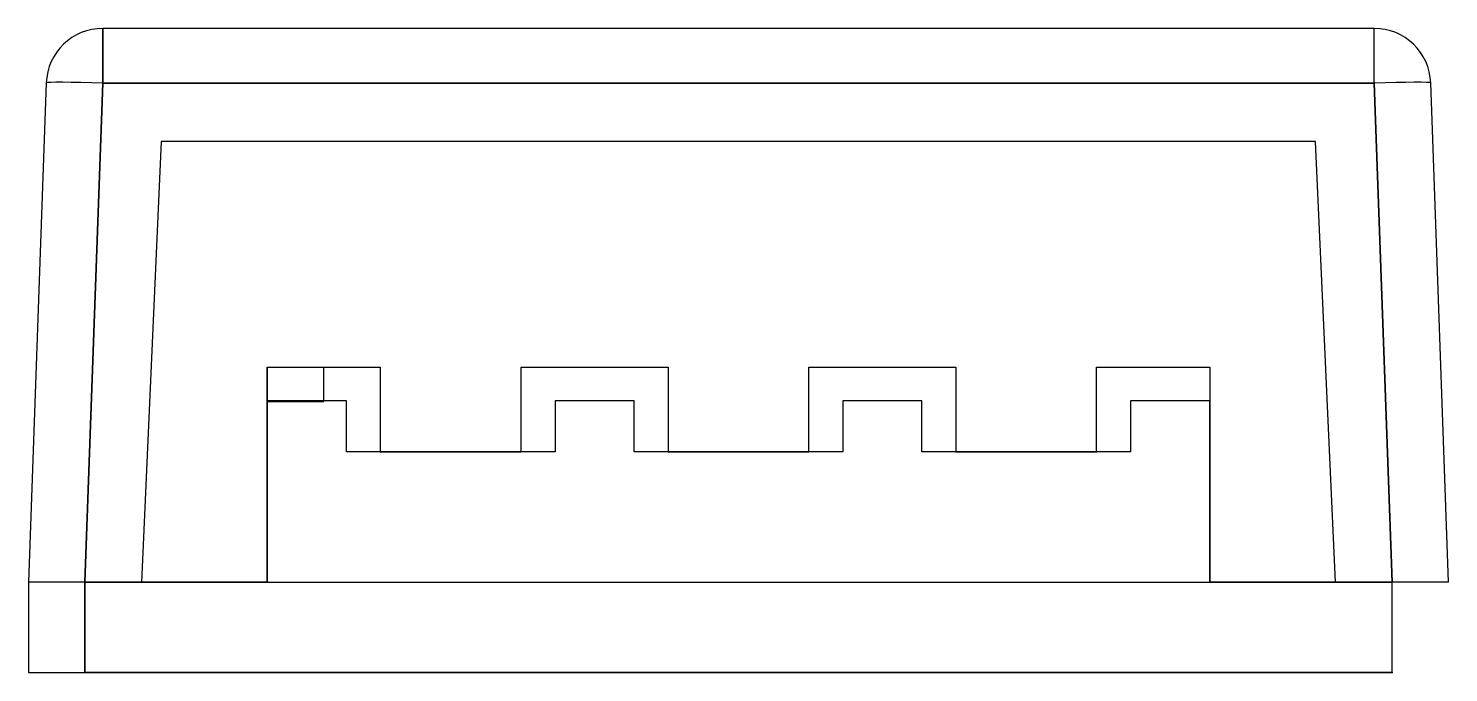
# Model space of a CAD drawing. Header units: millimetres. Extents: x -21.1 to -8.6, y -5.7 to 0.
import ezdxf

# ---------------------------------------------------------------- set-up
doc = ezdxf.new("R2010")
doc.units = ezdxf.units.MM
doc.layers.get('0').update_dxf_attribs({"linetype": 'CONTINUOUS'})

msp = doc.modelspace()

# ---------------------------------------------------------------- linework, layer by layer
for p, q in [((-9.218, -0.484), (-9.218, 0)), ((-20.453, -0.484), (-20.453, 0)), ((-20.953, -0.482), (-21.111, -4.89)), ((-20.953, -0.482), (-21.111, -4.89)), ((-20.611, -4.89), (-20.453, -0.484)), ((-9.218, -0.484), (-9.06, -4.89)), ((-8.561, -4.89), (-8.718, -0.482)), ((-8.561, -4.89), (-8.718, -0.482)), ((-21.111, -4.89), (-21.111, -5.69)), ((-20.611, -4.89), (-21.111, -4.89)), ((-8.561, -4.89), (-9.06, -4.89)), ((-9.06, -5.69), (-20.611, -5.69))]:
    msp.add_line(p, q)
for points in [[(-9.218, -0.484), (-9.218, 0), (-20.453, 0), (-20.453, -0.484)], [(-16.757, -2.991), (-15.457, -2.991), (-15.457, -3.741), (-14.214, -3.741), (-14.214, -2.991), (-12.914, -2.991), (-12.914, -3.741), (-11.671, -3.741), (-11.671, -2.991), (-10.671, -2.991), (-10.671, -4.89), (-9.06, -4.89), (-9.218, -0.484), (-20.453, -0.484), (-20.611, -4.89), (-19.001, -4.89), (-19.001, -2.991), (-18.001, -2.991), (-18.001, -3.741), (-16.757, -3.741)], [(-9.736, -1), (-19.936, -1), (-20.111, -4.89), (-9.561, -4.89)], [(-19.001, -3.295), (-18.501, -3.295), (-18.501, -2.995), (-19.001, -2.995)], [(-19.001, -4.89), (-20.611, -4.89), (-20.611, -5.69), (-9.06, -5.69), (-9.06, -4.89), (-10.671, -4.89), (-10.671, -3.29), (-11.371, -3.29), (-11.371, -3.74), (-13.214, -3.74), (-13.214, -3.29), (-13.914, -3.29), (-13.914, -3.74), (-15.757, -3.74), (-15.757, -3.29), (-16.457, -3.29), (-16.457, -3.74), (-18.301, -3.74), (-18.301, -3.29), (-19.001, -3.29)], [(-20.611, -4.89), (-21.111, -4.89), (-21.111, -5.69), (-20.611, -5.69)]]:
    msp.add_lwpolyline(points, close=True)
for centre, start, end in [((-20.453, -0.5), 90, 177.9504), ((-9.218, -0.5), 2.0496, 90)]:
    msp.add_arc(centre, 0.5, start, end)
for centre, major_axis, start_param, end_param in [((-20.453, -0.5), (-0.5, 0.018), 4.713559, 6.283185), ((-20.453, -0.5), (-0.5, 0.018), 4.713559, 6.283185), ((-9.218, -0.5), (0.5, 0.018), 6.283185, 7.852812), ((-9.218, -0.5), (0.5, 0.018), 6.283185, 7.852812)]:
    msp.add_ellipse(centre, major_axis=major_axis, ratio=0.032681, start_param=start_param, end_param=end_param)
msp.add_point((-9.06, -5.69))

doc.saveas('drawing.dxf')
